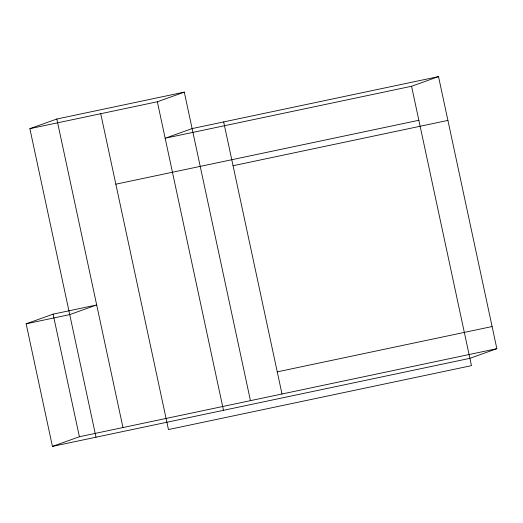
<?xml version="1.0" encoding="UTF-8"?>
<svg xmlns="http://www.w3.org/2000/svg" width="523" height="523" viewBox="0 0 523 523"><rect width="100%" height="100%" fill="white"/><g stroke="black" fill="none" stroke-linecap="round" stroke-linejoin="round"><path stroke-width="0.78" d="M96.01 437.195L29.87 128.665L56.83 119.015L184.299 92.126L250.445 400.657M29.87 128.665L157.345 101.776L184.299 92.126M438.522 76.606L192.118 128.586L165.157 138.235L411.562 86.262L438.522 76.606L496.85 348.678L469.889 358.333L52.431 446.394L26.15 323.802L53.111 314.146L96.69 304.955L69.729 314.604L26.15 323.802M52.431 446.394L79.391 436.738L496.85 348.678M115.844 184.188L418.858 120.27M233.062 165.726L447.91 120.408M277.255 371.86L492.104 326.542M411.562 86.262L471.458 365.655L168.452 429.573L100.736 113.713M223.674 121.931L282.002 394.002M157.345 101.776L223.484 410.307M56.83 119.015L122.97 427.546M53.111 314.146L79.391 436.738"/></g></svg>
